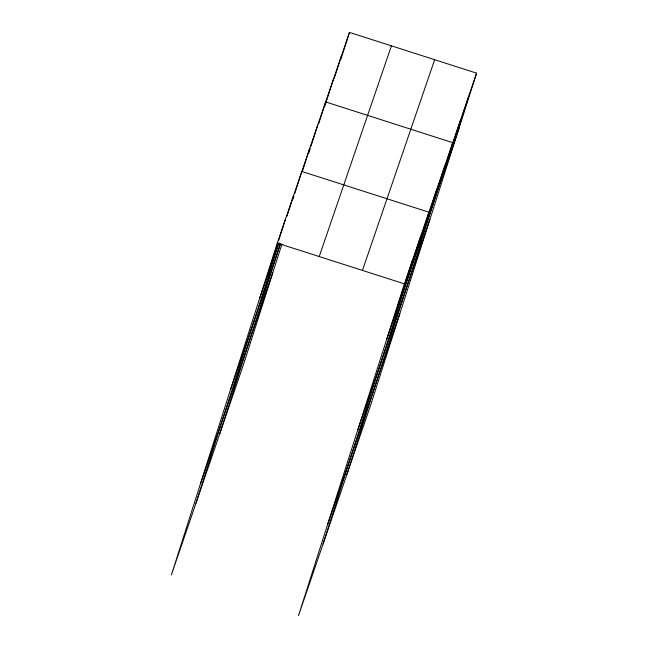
<?xml version="1.0" encoding="UTF-8"?>
<svg xmlns="http://www.w3.org/2000/svg" width="648" height="648" viewBox="0 0 648 648"><rect width="100%" height="100%" fill="white"/><g stroke="black" fill="none" stroke-linecap="round" stroke-linejoin="round"><path stroke-width="0.97" d="M476.596 73.151L404.393 283.856L298.526 615.6L370.721 404.895L476.596 73.151L349.475 32.4L277.279 243.105L171.404 574.849L243.608 364.144L281.937 244.045M267.883 274.29L277.887 242.96M278.794 240.108L285.46 219.226M276.072 250.411L278.195 243.769M286.975 216.23L293.641 195.348M195.955 503.213L279.037 242.87M293.042 199.001L293.949 196.15M294.856 193.298L301.83 171.461L428.944 212.212L323.069 543.964M302.495 171.072L309.768 148.287M308.618 153.592L310.133 148.846M311.048 145.994L317.714 125.113M219.777 433.682L280.471 243.502M318.686 123.768L325.652 101.93L452.766 142.682L346.899 474.425M324.81 106.288L333.599 78.756M334.263 78.368L341.536 55.574M340.994 58.984L349.475 32.4M395.005 315.041L412.582 259.969M403.186 291.163L420.763 236.091M419.313 244.102L436.882 189.038M427.251 220.928L444.828 165.856M443.135 174.571L460.712 119.507M451.081 151.397L468.65 96.325M259.702 298.169L278.365 243.729M230.566 389.472L280.527 243.672M200.548 483.546L272.743 272.84M319.229 256.551L391.424 45.846M362.451 270.402L434.646 59.705M386.824 338.92L459.019 128.215M357.68 430.223L429.883 219.518M327.661 524.297L399.856 313.591M277.279 243.105L404.393 283.856"/></g></svg>
